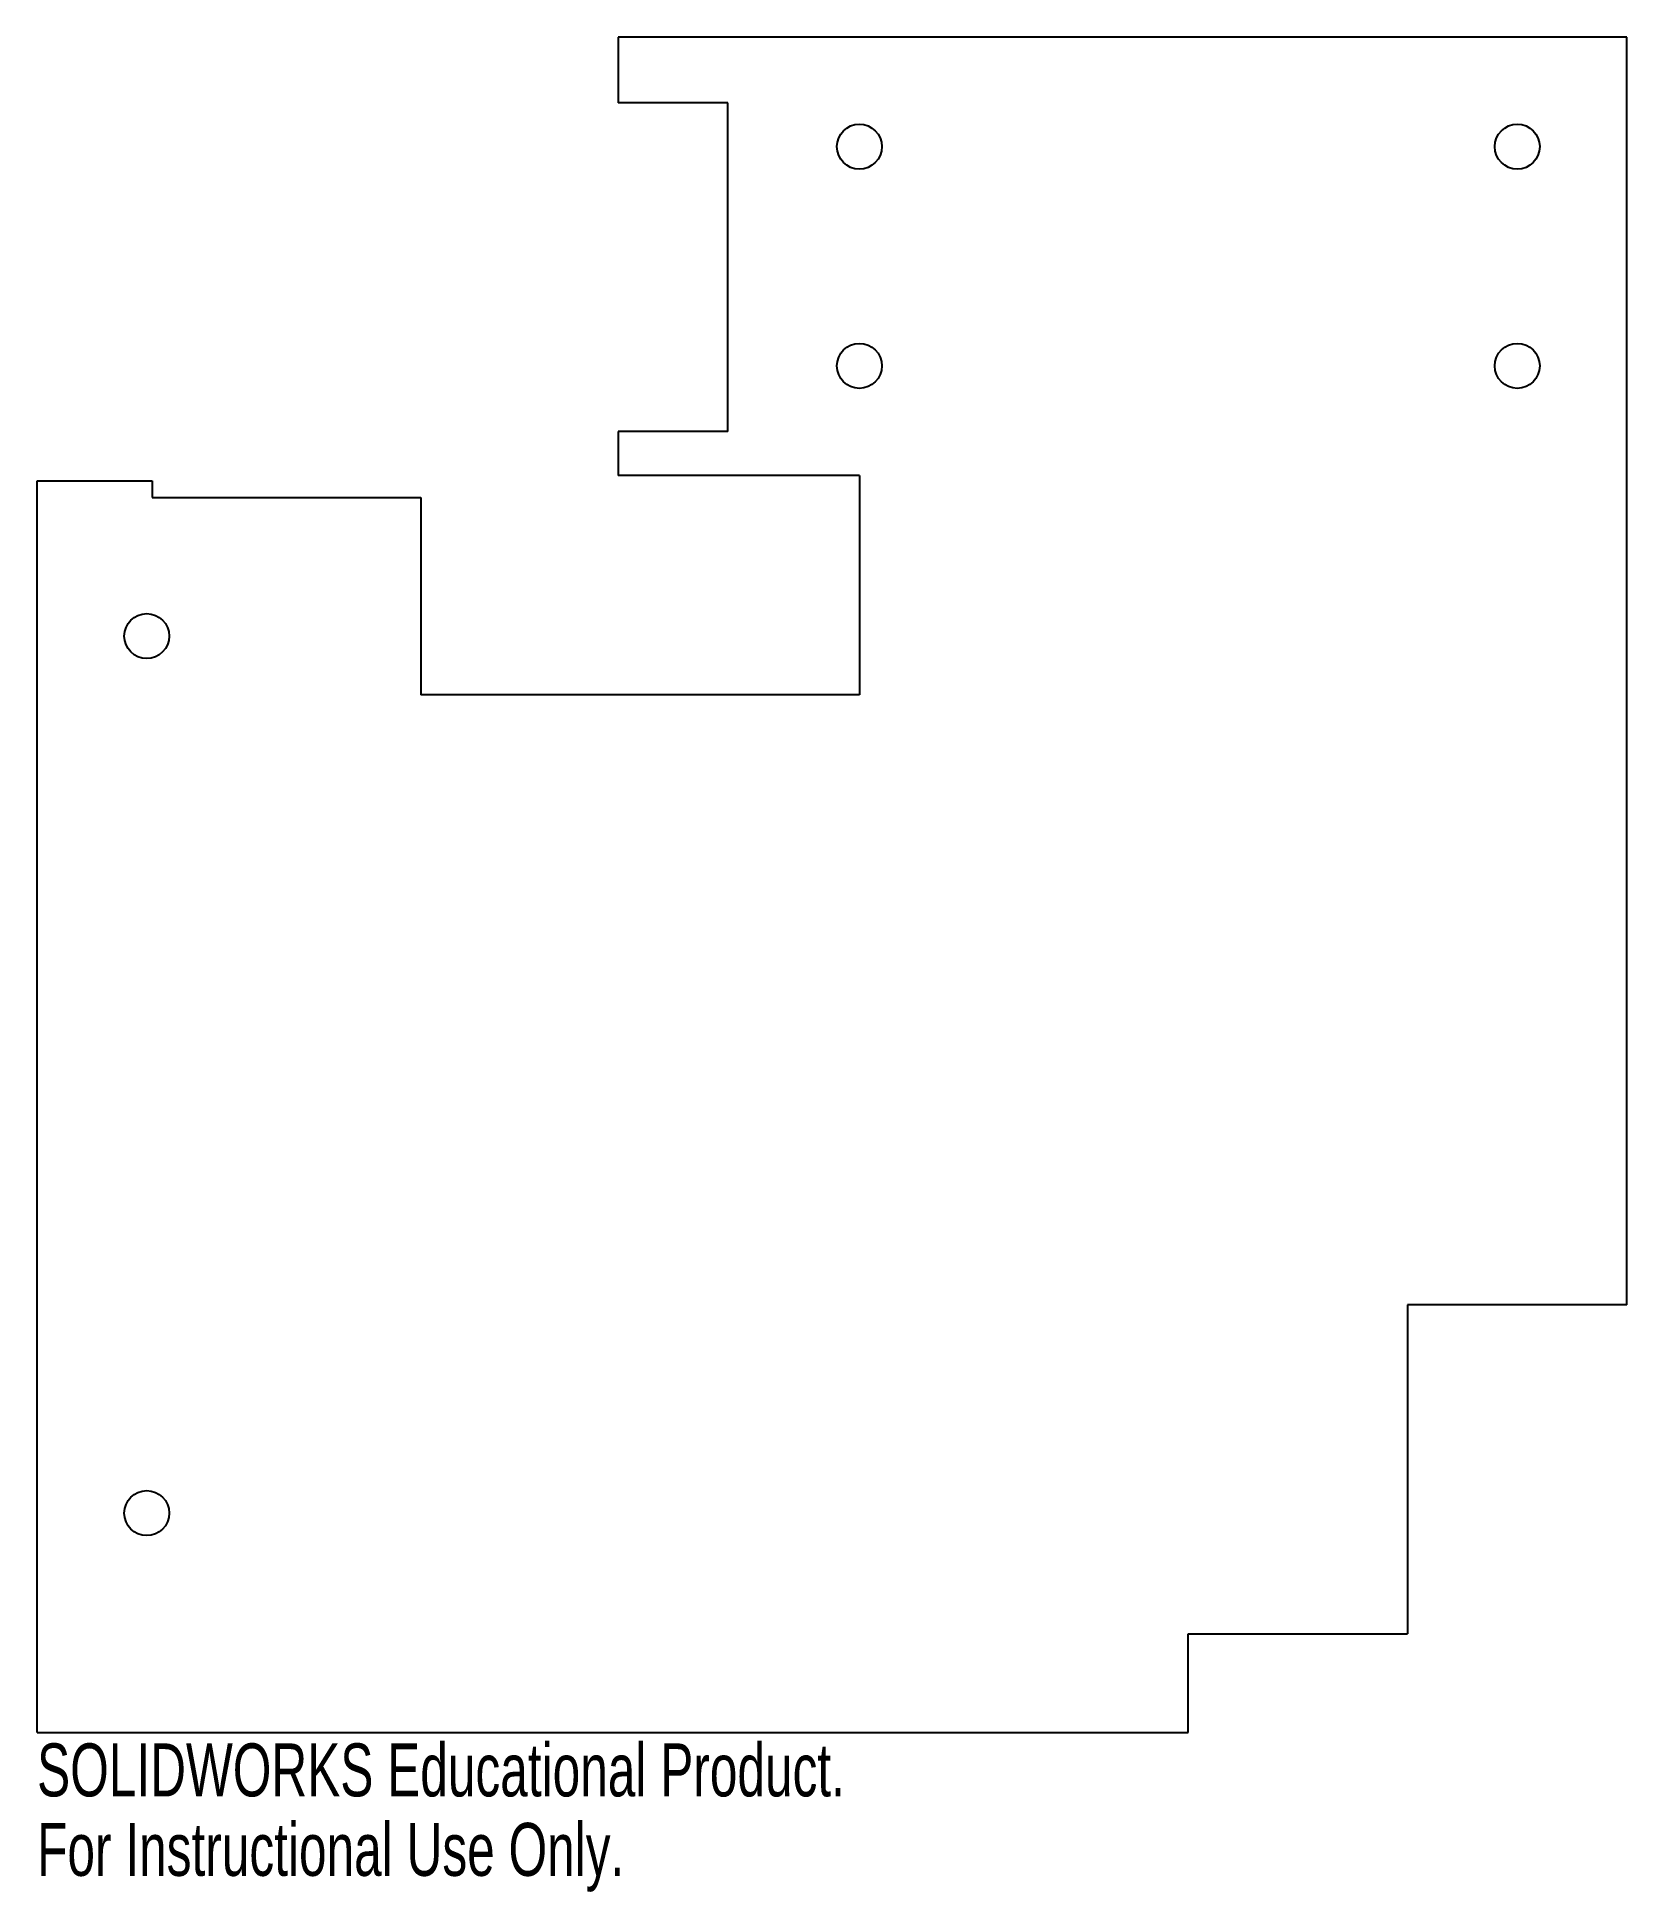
# Model space of a CAD drawing. Header units: millimetres. Extents: x 0 to 145, y -92 to 77.
import ezdxf

# ---------------------------------------------------------------- set-up
doc = ezdxf.new("R2010")
doc.units = ezdxf.units.MM
doc.styles.add('SLDTEXTSTYLE0', font='TXT', dxfattribs={"width": 0.7})

msp = doc.modelspace()

# ---------------------------------------------------------------- linework, layer by layer
at = {"color": 7, "linetype": 'Continuous', "lineweight": 25}
for p, q in [((145, 77.33), (53, 77.33)), ((53, 77.33), (53, 71.33)), ((145, -38.33), (145, 77.33)), ((63, 71.33), (53, 71.33)), ((63, 41.33), (63, 71.33)), ((53, 41.33), (53, 37.33)), ((63, 41.33), (53, 41.33)), ((75, 37.33), (53, 37.33)), ((75, 37.33), (75, 17.32)), ((0, 36.83), (10.5, 36.83)), ((0, -77.33), (0, 36.83)), ((10.5, 36.83), (10.5, 35.33)), ((10.5, 35.33), (35, 35.33)), ((35, 35.33), (35, 17.32)), ((75, 17.32), (35, 17.32)), ((125, -38.33), (125, -68.33)), ((145, -38.33), (125, -38.33)), ((105, -77.33), (105, -68.33)), ((105, -68.33), (125, -68.33)), ((0, -77.33), (105, -77.33))]:
    msp.add_line(p, q, dxfattribs=at)
for centre in [(75, 67.33), (135, 67.33), (75, 47.33), (135, 47.33), (10, 22.68), (10, -57.33)]:
    msp.add_circle(centre, 2.05, dxfattribs=at)

# ---------------------------------------------------------------- texts
at = {"color": 7, "linetype": 'Continuous', "char_height": 4.8336, "attachment_point": 1, "style": 'SLDTEXTSTYLE0'}
for s, insert in [('SOLIDWORKS Educational Product.', (0, -78.34)), ('For Instructional Use Only.', (0, -85.59))]:
    msp.add_mtext(s, dxfattribs=dict(at, insert=insert))

doc.saveas('drawing.dxf')
